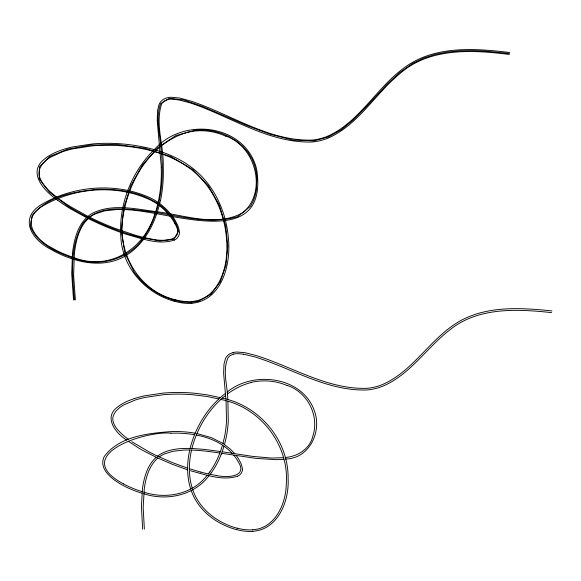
<?xml version="1.0" encoding="UTF-8"?>
<svg xmlns="http://www.w3.org/2000/svg" width="581" height="581" viewBox="0 0 581 581"><rect width="100%" height="100%" fill="white"/><g stroke="black" fill="none" stroke-linecap="round" stroke-linejoin="round"><path stroke-width="0.87" d="M242.35 469.492L242.335 468.562A14.481 12.978 -1.5 0 0 242.233 467.647L241.1 463.689L238.5 458.787A50.017 44.628 0.6 0 0 236.235 455.591M187.627 469.847L172.259 464.263L157.836 458.06C152.149 462.904 148.772 469.855 146.702 476.914A100.426 89.227 -2.7 0 0 144.284 488.744L143.173 507.416L144.364 529.102M156.173 457.276C148.838 463.827 145.315 473.493 143.434 482.884A115.597 102.648 -3.6 0 0 142.505 488.527L141.415 506.174L142.636 529.211M72.487 253.403L71.71 273.622L73.533 300.014M74.368 253.657L73.62 275.06L75.385 299.905M219.887 453.042C209.894 451.568 199.857 450.224 189.747 450.014C186.864 462.81 186.646 476.471 190.706 489.049M191.548 450.057C188.694 462.541 188.389 475.861 192.246 488.171M160.392 200.489C155.926 221.23 145.962 242.277 127.813 254.362C112.06 265.168 91.5 264.994 73.881 259.366A100.172 95.516 26.4 0 1 51.106 249.474C31.737 239.902 17.917 217.977 42.362 204.004C74.964 185.223 117.82 182.216 151.953 198.651A61.012 57.577 15.2 0 1 172.492 216.393A53.931 50.983 14.9 0 1 175.004 220.068L177.888 225.711L179.195 230.265A15.593 14.866 11.8 0 1 179.318 231.318L179.355 232.378M190.118 448.423C195.477 426.941 207.809 406.99 225.392 393.402L223.743 374.672A115.053 105.858 -11.2 0 1 223.656 372.254L223.997 364.12L225.406 358.811A14.256 13.174 -1.8 0 1 225.936 357.751L226.575 356.749A10.327 9.55 -1.5 0 1 229.727 353.88L233.054 352.551M131.727 441.698L149.854 452.352L157.545 456.136L158.41 455.497A29.079 25.963 1.9 0 1 161.562 453.536C170.858 448.67 181.657 448.183 191.926 448.474C197.148 427.856 208.891 408.704 225.588 395.407M234.724 453.739A57.766 51.469 1 0 0 229.829 448.743L222.922 443.441L224.527 436.868A134.93 121.727 9 0 0 226.496 421.247L226.067 400.984M224.527 444.516L226.118 437.921A136.927 123.528 9 0 0 228.268 421.45L227.912 401.573M222.516 445.155L220.453 451.51L204.243 449.382L191.926 448.474M224.041 446.215L221.15 454.611M225.893 136.114C255.698 146.347 267.529 191.374 243.163 212.523C216.255 227.774 183.937 214.723 155.461 211.564C145.591 248.813 109.548 272.278 72.16 256.955A97.986 93.432 26.4 0 1 52.043 247.964C33.981 238.864 20.146 218.812 43.51 205.536C75.9 186.995 118.64 183.988 152.28 200.932M209.777 471.91L208.252 473.922M211.252 472.767L210.09 474.307M208.986 475.701C194.134 495.593 166.587 501.287 143.696 493.719M207.141 475.294C192.58 494.409 165.919 499.537 143.848 492.122M227.273 394.114C234.441 388.776 242.567 384.637 251.275 382.509M159.259 456.935L159.528 456.746A28.149 25.136 1.9 0 1 164.343 453.986L172.855 451.299L183.611 450.072A91.791 80.657 0.6 0 1 189.747 450.014M227.084 392.146C253.498 370.053 303.34 376.611 314.699 411.755C321.823 432.373 309.005 458.707 285.518 459.034M174.416 240.018C158.497 245.465 141.35 238.326 125.946 234.194A282.925 274.581 75.3 0 1 111.007 228.732A305.243 294.995 78.3 0 1 88.29 218.579L70.613 208.855M237.629 476.18C222.116 481.148 205.543 474.612 190.495 470.77M327.96 136.128C360.089 121.429 376.626 87.477 404.732 67.396C434.842 45.456 474.641 48.281 509.675 52.501M185.622 132.904C151.939 143.485 130.754 177.358 124.189 210.554C114.515 247.949 136.564 290.369 174.975 299.651M167.517 99.685L164.525 100.956A9.18 8.969 32.4 0 0 161.729 103.709C154.836 123.753 163.9 145.439 163.225 166.115A157.996 147.363 31.3 0 1 160.53 200.518M233.504 354.185L230.701 355.303A8.468 7.836 -1.5 0 0 228.064 357.707C222.065 370.86 227.767 386.016 227.774 399.786M285.118 457.487C297.516 456.63 309.927 448.91 312.832 436.2C319.565 415.771 307.669 392.219 287.167 385.406M283.339 457.69L272.496 458.039A121.138 112.489 -5.7 0 1 269.998 457.959L252.626 456.375L222.225 451.778M252.822 531.288C278.059 529.632 289.244 500.996 288.118 478.955C288.808 440.427 259.692 405.821 222.283 398.152M191.824 303.275C222.051 300.5 231.085 263.97 228.427 238.624C226.459 213.612 215.871 188.723 197.003 171.831C177.873 154.931 152.302 147.363 127.399 144.444A169.841 157.93 12.3 0 0 92.735 143.899L72.763 146.891A103.6 97.47 17.9 0 0 61.695 149.978A77.476 73.097 20.9 0 0 54.142 153.05A61.709 58.274 23 0 0 51.811 154.234L49.545 155.512A41.6 39.29 25.6 0 0 44.316 159.216C26.77 172.862 45.086 191.89 57.693 200.249M252.691 529.77C274.857 528.47 285.801 504.286 286.259 484.699C289.614 444.697 260.034 406.903 220.809 399.467M191.65 301.539C218.354 299.353 227.737 267.994 226.859 245.291C226.379 218.899 216.154 192.079 196.574 173.98C176.864 156.115 149.971 148.591 124.029 146.005A167.865 156.093 12.3 0 0 92.982 145.787L73.279 148.751A102.525 96.446 17.8 0 0 62.421 151.779L50.627 157.139A39.45 37.264 25.6 0 0 45.652 160.654L41.832 164.75L39.595 169.078A14.322 13.494 28.6 0 0 39.283 175.869C42.079 185.92 51.005 192.631 58.826 198.804A162.578 158.243 43.5 0 0 71.398 207.177L87.934 216.364A302.273 292.185 78.2 0 0 114.595 228.195L134.828 235.065A155.309 152.157 37.7 0 0 151.539 239.038C162.44 241.747 186.029 241.5 174.779 223.467M170.93 433.143C144.625 430.724 69.647 455.366 123.586 483.908M551.95 310.922C518.797 307.472 481.482 305.221 452.889 325.52C427.493 343.102 411.13 372.341 382.051 384.724A49.45 45.703 -14.3 0 1 367.221 388.297C328.548 389.698 294.32 367.904 258.581 356.306A143.304 128.009 -0.3 0 0 255.596 355.354L244.681 352.631L236.903 352.028A17.742 16.377 -1.7 0 0 233.046 352.536M551.594 312.622C517.431 308.969 478.286 306.87 449.905 329.834C426.643 347.612 410.346 374.643 382.581 386.278A51.324 47.431 -14.3 0 1 367.185 389.945C328.265 391.391 293.797 369.538 257.833 357.86A144.945 129.367 -0.2 0 0 254.877 356.916L243.446 354.149M509.493 53.481L484.939 51.099L472.353 50.598L459.76 50.837L447.319 52.036L435.198 54.396L423.556 58.129L412.568 63.438L399.546 72.647L387.505 83.831L364.824 108.342L353.401 119.846L341.396 129.679L328.403 136.963L313.98 140.842L293.194 140.115L270.47 134.371L246.94 125.54L202.224 106.316L183.611 99.91L169.282 98.356L160.603 103.658C155.033 119.243 160.668 136.099 161.3 152.091C164.35 180.589 160.879 210.816 145.206 235.392C131.037 258.487 101.406 267.594 76.155 259.097C58.492 253.185 37.7 244.862 30.343 226.256L32.137 215.522C47.388 196.102 73.78 191.832 96.896 189.319C119.751 188.571 143.935 192.333 162.324 206.851C169.521 213.401 176.66 221.361 178.367 231.274L173.784 239.314L159.898 240.933L139.527 237.295A279.178 271.022 74.6 0 1 67.418 205.805L49.327 192.151L39.217 178.861L39.559 166.594L49.748 156.529L67.614 149.179L90.934 145.025L117.435 144.56L144.822 148.249L170.792 156.507L193.074 169.725L208.557 186.043L219.357 205.224L225.689 225.784L227.803 246.286L225.936 265.372L220.322 281.734L211.164 294.102L198.608 301.212L190.808 302.461L182.39 302.076L173.625 300.174L164.793 296.898A77.694 74.39 6.9 0 1 140.624 280.02L134.298 272.453L124.828 253.04L121.473 231.173L123.673 208.23L130.848 185.651L142.396 164.953L157.669 147.705L175.963 135.504L196.509 129.962L204.868 129.919L213.227 131.045L221.397 133.303L229.168 136.629L236.344 140.965L242.713 146.259L248.094 152.44L252.292 159.463L254.623 165.382L256.163 171.598L256.94 177.953L256.337 190.437L255.008 196.255L253.04 201.585L250.44 206.27L237.585 216.691C208.492 225.261 178.49 215.471 149.44 211.506C127.602 209.029 98.763 203.51 83.032 223.177C69.379 246.213 72.298 274.399 74.455 299.956M509.312 54.454C472.629 49.85 429.875 47.366 400.098 73.446C375.246 93.766 358.702 124.37 328.555 137.922A55.384 54.57 -44.3 0 1 312.062 142.011C269.548 143.209 232.64 117.776 193.793 104.13A156.158 147.93 13.3 0 0 190.583 103.019L178.229 99.729M216.357 475.44C225.45 477.793 248.515 477.647 238.239 461.75A43.807 39.116 0.4 0 0 234.964 456.753L233.729 455.199M221.659 453.303L256.214 458.416L276.128 459.644A77.912 71.485 -5.3 0 0 283.746 459.244M155.461 211.564C134.799 208.782 111.784 203.437 92.19 213.401A31.41 29.631 17.4 0 0 88.849 215.631C79.285 223.119 75.319 235.421 73.359 246.94A124.087 117.616 5.1 0 0 72.487 253.403M196.313 435.06C209.625 437.551 222.843 443.129 232.073 453.318M196.952 433.542L211.346 437.609L222.922 443.441M218.834 398.958L207.134 396.518L192.333 394.688A155.904 136.847 1 0 0 163.486 394.717L145.127 397.419A94.892 84.565 2.4 0 0 134.988 400.127L123.927 404.855A36.312 32.754 5 0 0 119.243 407.949L115.612 411.537L113.455 415.313A13.145 11.881 6.5 0 0 113.041 421.225C114.479 427.195 119.199 431.632 123.637 435.568A87.39 80.294 3.2 0 0 128.474 439.389M220.293 397.622L207.461 394.898L195.492 393.315A157.734 138.46 1 0 0 163.29 393.076L144.684 395.806A95.887 85.465 2.4 0 0 134.342 398.566M200.859 472.121L189.377 468.736M237.179 528.231C217.686 523.096 199.348 509.334 192.761 489.732M236.692 529.698C218.652 524.904 201.658 513.125 193.466 495.992A68.587 61.433 -3.5 0 1 191.229 490.589M174.482 301.328C145.7 293.558 122.315 267.492 120.855 237.179C118.437 204.505 131.749 171.061 155.388 148.467C184.605 116.418 246.25 124.755 256.744 169.637C269.185 254.209 167.408 209.211 122.424 209.596A98.785 92.03 11.5 0 0 115.83 209.603L104.289 210.932L95.197 213.939A30.401 28.68 17.3 0 0 90.07 217.069C82.851 222.69 78.958 231.449 76.736 240.12A107.877 102.183 7.1 0 0 74.404 253.665M187.619 468.163L172.891 462.788L157.545 456.136M157.836 458.06L143.841 450.994A190.256 179.071 -1.6 0 1 139.302 448.416L128.212 441.248M126.643 440.093C115.677 433.215 102.902 417.005 118.03 406.715A38.288 34.533 5 0 1 122.954 403.468L125.082 402.328A56.916 51.164 4 0 1 127.275 401.297A71.565 64.135 3.3 0 1 134.349 398.588M225.399 393.468L225.922 399.205M157.277 120.434L157.487 111.058L158.896 104.95A15.44 15.091 31.3 0 1 159.441 103.738L160.109 102.583A11.192 10.93 32.4 0 1 163.443 99.3L166.994 97.804A19.217 18.759 29.8 0 1 171.134 97.245L179.522 97.993L191.331 101.225A154.393 146.397 13.5 0 1 194.562 102.35C233.177 115.895 269.824 141.285 312.077 140.101A53.358 52.573 -44.3 0 0 327.953 136.114M161.344 167.35L157.422 123.216A123.622 122.141 -21.9 0 1 157.277 120.434M167.96 213.764A51.978 49.138 14.8 0 1 174.823 223.445M152.295 200.903A59.451 56.103 15.2 0 1 167.982 213.743M187.176 132.323A57.577 55.769 9.6 0 1 225.827 136.252M161.22 167.35A149.368 139.527 31 0 1 155.708 211.637M179.507 232.385A9.347 8.918 10.9 0 1 174.453 240.098M167.481 99.482A26.835 26.181 27.1 0 1 178.178 99.939M191.657 301.655A47.7 45.325 6.6 0 1 175.012 299.549M191.832 303.398A49.276 46.814 6.6 0 1 174.518 301.227M70.628 208.833A164.307 159.913 43.5 0 1 57.679 200.263M233.475 354.003A24.801 22.848 -1.8 0 1 243.403 354.33M170.93 433.23A102.83 90.491 1.3 0 1 194.555 434.704M142.142 491.599A90.244 81.979 3.5 0 1 123.579 483.922M220.366 451.481A97.158 87.716 6.3 0 1 209.857 471.954M252.829 531.397A45.877 40.859 -3.1 0 1 236.728 529.611M252.691 529.872A44.41 39.559 -3.1 0 1 237.215 528.144M216.35 475.476A143.1 132.926 -2.1 0 1 200.866 472.084M195.187 433.172A104.587 92.038 1.3 0 0 170.865 431.618C147.697 433.317 119.025 436.36 104.181 456.615C98.058 469.521 113.077 479.942 122.678 485.229A92.401 83.947 3.5 0 0 141.989 493.196M251.239 382.378A53.539 48.55 -4.1 0 1 287.101 385.53M242.495 469.492A8.686 7.785 -1.9 0 1 237.665 476.246M221.085 454.596A96.918 87.499 6.1 0 1 211.302 472.796"/></g></svg>
